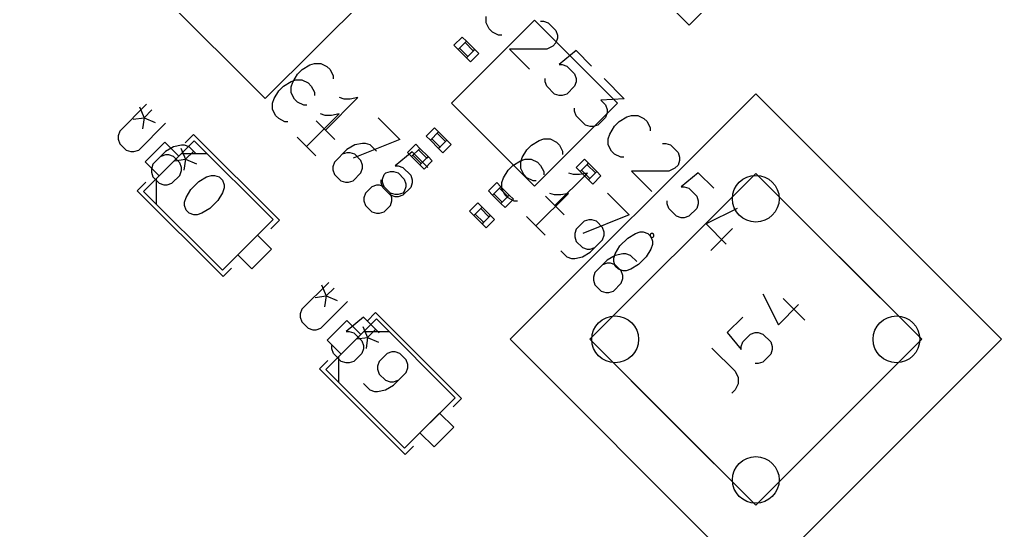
# Model space of a CAD drawing. Header units: millimetres. Extents: x -1 to 260, y -56 to 300.
# Drawn here: x 123.9 to 148.97, y 116.29 to 129.34 of the extents above; entities that cross this region are included whole.
import ezdxf

# ---------------------------------------------------------------- set-up
doc = ezdxf.new("R2010")
doc.units = ezdxf.units.MM
for name, color, linetype, true_color in [('Edge.Cuts', 254, 'CONTINUOUS', 0xd0d2cd), ('F.Fab', 9, 'CONTINUOUS', 0xafafaf), ('F.Silkscreen', 41, 'CONTINUOUS', 0xf2eda1)]:
    doc.layers.add(name, color=color, linetype=linetype, true_color=true_color)

msp = doc.modelspace()

# ---------------------------------------------------------------- linework, layer by layer
at = {"layer": 'Edge.Cuts'}
for centre in [(142.7, 124.762102), (139.107898, 121.17), (146.292102, 121.17), (142.7, 117.577898)]:
    msp.add_circle(centre, 0.5969, dxfattribs=at)
at = {"layer": 'F.Fab', "linetype": 'CONTINUOUS'}
for p, q in [((130.17, 127.317963), (123.897963, 133.59)), ((136.442037, 133.59), (130.17, 127.317963)), ((134.92868, 127.2), (137.05, 129.32132)), ((137.05, 129.32132), (139.17132, 127.2)), ((134.990489, 128.680412), (135.202621, 128.892544)), ((135.202621, 128.892544), (135.308687, 128.786478)), ((135.096555, 128.574346), (134.990489, 128.680412)), ((135.308687, 128.786478), (135.096555, 128.574346)), ((135.273332, 128.751123), (135.308687, 128.786478)), ((135.485464, 128.538991), (135.273332, 128.751123)), ((135.308687, 128.786478), (135.520819, 128.574346)), ((135.096555, 128.574346), (135.13191, 128.609701)), ((135.308687, 128.362214), (135.096555, 128.574346)), ((135.13191, 128.609701), (135.344042, 128.397569)), ((135.308687, 128.362214), (135.520819, 128.574346)), ((135.344042, 128.397569), (135.308687, 128.362214)), ((135.626885, 128.46828), (135.414753, 128.256148)), ((135.520819, 128.574346), (135.485464, 128.538991)), ((135.520819, 128.574346), (135.626885, 128.46828)), ((135.414753, 128.256148), (135.308687, 128.362214)), ((136.427963, 121.17), (142.7, 127.442037)), ((142.7, 127.442037), (148.972037, 121.17)), ((134.92868, 127.2), (137.05, 125.07868)), ((137.05, 125.07868), (139.17132, 127.2)), ((134.281927, 126.361937), (134.494059, 126.574069)), ((134.600125, 126.468003), (134.387993, 126.255871)), ((134.494059, 126.574069), (134.600125, 126.468003)), ((134.56477, 126.432648), (134.600125, 126.468003)), ((134.776902, 126.220516), (134.56477, 126.432648)), ((134.600125, 126.468003), (134.812257, 126.255871)), ((128.358558, 126.240548), (127.065401, 124.947391)), ((127.604216, 126.204627), (127.101322, 125.701733)), ((127.963426, 125.845417), (127.604216, 126.204627)), ((130.370135, 124.228971), (128.358558, 126.240548)), ((133.80167, 125.942194), (134.013802, 126.154326)), ((134.013802, 126.154326), (134.119868, 126.04826)), ((134.387993, 126.255871), (134.281927, 126.361937)), ((134.387993, 126.255871), (134.423348, 126.291226)), ((134.600125, 126.043739), (134.387993, 126.255871)), ((134.423348, 126.291226), (134.63548, 126.079094)), ((134.600125, 126.043739), (134.812257, 126.255871)), ((134.918323, 126.149805), (134.706191, 125.937673)), ((134.812257, 126.255871), (134.776902, 126.220516)), ((134.812257, 126.255871), (134.918323, 126.149805)), ((128.015181, 126.052065), (128.135773, 125.770684)), ((128.035269, 125.917259), (128.681847, 125.917259)), ((128.33676, 125.97167), (128.135773, 125.770684)), ((133.907736, 125.836128), (133.80167, 125.942194)), ((134.119868, 126.04826), (133.907736, 125.836128)), ((134.084513, 126.012905), (134.119868, 126.04826)), ((134.296645, 125.800773), (134.084513, 126.012905)), ((134.119868, 126.04826), (134.332, 125.836128)), ((134.63548, 126.079094), (134.600125, 126.043739)), ((134.706191, 125.937673), (134.600125, 126.043739)), ((127.101322, 125.701733), (127.460532, 125.342523)), ((127.460532, 125.342523), (127.963426, 125.845417)), ((127.854392, 125.730486), (128.135773, 125.770684)), ((128.135773, 125.770684), (128.095576, 125.489302)), ((128.135773, 125.770684), (128.417154, 125.650092)), ((133.907736, 125.836128), (133.943091, 125.871483)), ((134.119868, 125.623996), (133.907736, 125.836128)), ((133.943091, 125.871483), (134.155223, 125.659351)), ((134.119868, 125.623996), (134.332, 125.836128)), ((134.155223, 125.659351), (134.119868, 125.623996)), ((134.225934, 125.51793), (134.119868, 125.623996)), ((134.438066, 125.730062), (134.225934, 125.51793)), ((134.332, 125.836128), (134.296645, 125.800773)), ((134.332, 125.836128), (134.438066, 125.730062)), ((138.109414, 125.560331), (138.321546, 125.772463)), ((138.427612, 125.666397), (138.21548, 125.454265)), ((138.321546, 125.772463), (138.427612, 125.666397)), ((138.392257, 125.631042), (138.427612, 125.666397)), ((138.604389, 125.41891), (138.392257, 125.631042)), ((138.427612, 125.666397), (138.639744, 125.454265)), ((138.21548, 125.454265), (138.109414, 125.560331)), ((138.21548, 125.454265), (138.250835, 125.48962)), ((138.427612, 125.242133), (138.21548, 125.454265)), ((138.250835, 125.48962), (138.462967, 125.277488)), ((138.427612, 125.242133), (138.639744, 125.454265)), ((138.461602, 121.17), (142.7, 125.408398)), ((138.639744, 125.454265), (138.604389, 125.41891)), ((138.639744, 125.454265), (138.74581, 125.348199)), ((142.7, 125.408398), (146.938398, 121.17)), ((127.38869, 125.27068), (127.38869, 124.624102)), ((135.871805, 124.960066), (136.083937, 125.172198)), ((136.083937, 125.172198), (136.190003, 125.066132)), ((138.462967, 125.277488), (138.427612, 125.242133)), ((138.533678, 125.136067), (138.427612, 125.242133)), ((138.74581, 125.348199), (138.533678, 125.136067)), ((127.065401, 124.947391), (129.076978, 122.935814)), ((135.977871, 124.854), (135.871805, 124.960066)), ((136.190003, 125.066132), (135.977871, 124.854)), ((135.977871, 124.854), (136.013226, 124.889355)), ((136.013226, 124.889355), (136.225358, 124.677223)), ((136.154648, 125.030777), (136.190003, 125.066132)), ((136.36678, 124.818645), (136.154648, 125.030777)), ((136.190003, 125.066132), (136.402135, 124.854)), ((135.39027, 124.441603), (135.602402, 124.653735)), ((135.602402, 124.653735), (135.708468, 124.547669)), ((136.190003, 124.641868), (135.977871, 124.854)), ((136.190003, 124.641868), (136.402135, 124.854)), ((136.225358, 124.677223), (136.190003, 124.641868)), ((136.296069, 124.535802), (136.190003, 124.641868)), ((136.508201, 124.747934), (136.296069, 124.535802)), ((136.402135, 124.854), (136.36678, 124.818645)), ((136.402135, 124.854), (136.508201, 124.747934)), ((135.496336, 124.335537), (135.39027, 124.441603)), ((135.708468, 124.547669), (135.496336, 124.335537)), ((135.496336, 124.335537), (135.531691, 124.370892)), ((135.531691, 124.370892), (135.743823, 124.15876)), ((135.673113, 124.512314), (135.708468, 124.547669)), ((135.885245, 124.300182), (135.673113, 124.512314)), ((135.708468, 124.547669), (135.9206, 124.335537)), ((129.076978, 122.935814), (130.370135, 124.228971)), ((135.708468, 124.123405), (135.496336, 124.335537)), ((135.708468, 124.123405), (135.9206, 124.335537)), ((135.743823, 124.15876), (135.708468, 124.123405)), ((135.814534, 124.017339), (135.708468, 124.123405)), ((136.026666, 124.229471), (135.814534, 124.017339)), ((135.9206, 124.335537), (135.885245, 124.300182)), ((135.9206, 124.335537), (136.026666, 124.229471)), ((129.975004, 123.833839), (129.47211, 123.330945)), ((130.334214, 123.474629), (129.975004, 123.833839)), ((129.83132, 122.971735), (130.334214, 123.474629)), ((129.47211, 123.330945), (129.83132, 122.971735)), ((133.009199, 121.689907), (131.716042, 120.39675)), ((132.254857, 121.653986), (131.751963, 121.151092)), ((132.614067, 121.294776), (132.254857, 121.653986)), ((135.020776, 119.67833), (133.009199, 121.689907)), ((132.665822, 121.501424), (132.786414, 121.220043)), ((132.68591, 121.366618), (133.332488, 121.366618)), ((132.987401, 121.421029), (132.786414, 121.220043)), ((131.751963, 121.151092), (132.111173, 120.791882)), ((132.111173, 120.791882), (132.614067, 121.294776)), ((132.505033, 121.179845), (132.786414, 121.220043)), ((132.786414, 121.220043), (132.746217, 120.938661)), ((132.786414, 121.220043), (133.067795, 121.099451)), ((142.7, 114.897963), (136.427963, 121.17)), ((142.7, 116.931602), (138.461602, 121.17)), ((146.938398, 121.17), (142.7, 116.931602)), ((148.972037, 121.17), (142.7, 114.897963)), ((132.039331, 120.720039), (132.039331, 120.073461)), ((131.716042, 120.39675), (133.727619, 118.385173)), ((133.727619, 118.385173), (135.020776, 119.67833)), ((134.625645, 119.283198), (134.122751, 118.780304)), ((134.984855, 118.923988), (134.625645, 119.283198)), ((134.481961, 118.421094), (134.984855, 118.923988)), ((134.122751, 118.780304), (134.481961, 118.421094))]:
    msp.add_line(p, q, dxfattribs=at)
at = {"layer": 'F.Fab'}
for centre in [(142.7, 124.762102), (139.107898, 121.17), (146.292102, 121.17), (142.7, 117.577898)]:
    msp.add_circle(centre, 0.5969, dxfattribs=at)
at = {"layer": 'F.Silkscreen', "linetype": 'CONTINUOUS'}
for p, q in [((140.497106, 129.695266), (141, 129.192371)), ((141, 129.192371), (141.502894, 129.695266)), ((135.81396, 129.25683), (135.81396, 129.415293)), ((135.893192, 129.098367), (135.81396, 129.25683)), ((137.200512, 129.296445), (137.279743, 129.296445)), ((137.279743, 129.296445), (137.398591, 129.25683)), ((137.398591, 129.25683), (137.596669, 129.058751)), ((135.972423, 129.019135), (135.893192, 129.098367)), ((136.130886, 128.939904), (135.972423, 129.019135)), ((136.210118, 128.939904), (136.130886, 128.939904)), ((137.596669, 129.058751), (137.636285, 128.939904)), ((137.636285, 128.939904), (137.636285, 128.860672)), ((137.517438, 128.662593), (137.358975, 128.583362)), ((137.596669, 128.741825), (137.517438, 128.662593)), ((137.636285, 128.860672), (137.596669, 128.741825)), ((137.358975, 128.583362), (136.408197, 128.583362)), ((136.408197, 128.583362), (136.923202, 128.068357)), ((138.111674, 128.543746), (137.675901, 128.187204)), ((138.507832, 128.147588), (138.111674, 128.543746)), ((131.113508, 128.059021), (131.311586, 128.177868)), ((131.311586, 128.177868), (131.430434, 128.217484)), ((131.430434, 128.217484), (131.588897, 128.217484)), ((131.588897, 128.217484), (131.74736, 128.138252)), ((131.74736, 128.138252), (131.826591, 128.059021)), ((137.675901, 128.187204), (137.755133, 128.187204)), ((137.755133, 128.187204), (137.87398, 128.147588)), ((137.87398, 128.147588), (138.072059, 127.949509)), ((130.875813, 127.742095), (130.99466, 127.940173)), ((130.99466, 127.940173), (131.113508, 128.059021)), ((131.826591, 128.059021), (131.905823, 127.900558)), ((131.905823, 127.900558), (131.905823, 127.821326)), ((138.072059, 127.949509), (138.111674, 127.830662)), ((130.514403, 127.52043), (130.633251, 127.639278)), ((130.633251, 127.639278), (130.831329, 127.758125)), ((130.831329, 127.758125), (130.950177, 127.797741)), ((130.836197, 127.623247), (130.875813, 127.742095)), ((130.950177, 127.797741), (131.10864, 127.797741)), ((131.10864, 127.797741), (131.267103, 127.718509)), ((131.267103, 127.718509), (131.346334, 127.639278)), ((131.346334, 127.639278), (131.425566, 127.480815)), ((137.319359, 127.751431), (137.319359, 127.830662)), ((137.358975, 127.632583), (137.319359, 127.751431)), ((137.557054, 127.434505), (137.358975, 127.632583)), ((138.072059, 127.632583), (137.87398, 127.434505)), ((138.111674, 127.751431), (138.072059, 127.632583)), ((138.111674, 127.830662), (138.111674, 127.751431)), ((138.824758, 127.830662), (139.339763, 127.315657)), ((130.395556, 127.322352), (130.514403, 127.52043)), ((130.836197, 127.464784), (130.836197, 127.623247)), ((130.915429, 127.306321), (130.836197, 127.464784)), ((131.425566, 127.480815), (131.425566, 127.401583)), ((137.675901, 127.394889), (137.557054, 127.434505)), ((137.755133, 127.394889), (137.675901, 127.394889)), ((137.87398, 127.434505), (137.755133, 127.394889)), ((127.14064, 127.174707), (126.454669, 126.488735)), ((130.35594, 127.203504), (130.395556, 127.322352)), ((130.35594, 127.045041), (130.35594, 127.203504)), ((130.99466, 127.22709), (130.915429, 127.306321)), ((131.153123, 127.147858), (130.99466, 127.22709)), ((131.232355, 127.147858), (131.153123, 127.147858)), ((131.707744, 126.514006), (132.539675, 127.345937)), ((132.183133, 127.306321), (132.064286, 127.345937)), ((132.341596, 127.306321), (132.183133, 127.306321)), ((132.539675, 127.345937), (132.341596, 127.306321)), ((139.339763, 127.315657), (138.745527, 127.276041)), ((138.745527, 127.276041), (138.864374, 127.157194)), ((138.864374, 127.157194), (138.90399, 127.038347)), ((126.955511, 127.111735), (127.076103, 126.830354)), ((127.27709, 127.03134), (127.076103, 126.830354)), ((130.435172, 126.886578), (130.35594, 127.045041)), ((130.514403, 126.807347), (130.435172, 126.886578)), ((131.227487, 126.094263), (132.059418, 126.926194)), ((131.702876, 126.886578), (131.584029, 126.926194)), ((131.861339, 126.886578), (131.702876, 126.886578)), ((132.059418, 126.926194), (131.861339, 126.886578)), ((138.072059, 126.998731), (138.072059, 127.077963)), ((138.111675, 126.879884), (138.072059, 126.998731)), ((138.349369, 126.642189), (138.111675, 126.879884)), ((138.90399, 126.959115), (138.864374, 126.840268)), ((138.90399, 127.038347), (138.90399, 126.959115)), ((139.408274, 126.849832), (139.527122, 126.889448)), ((139.527122, 126.889448), (139.685585, 126.889448)), ((139.685585, 126.889448), (139.844048, 126.810216)), ((126.794722, 126.790156), (127.076103, 126.830354)), ((126.938884, 126.004519), (127.624856, 126.690491)), ((127.076103, 126.830354), (127.035906, 126.548972)), ((127.076103, 126.830354), (127.357484, 126.709762)), ((130.672866, 126.728115), (130.514403, 126.807347)), ((130.752098, 126.728115), (130.672866, 126.728115)), ((131.945439, 126.276312), (131.470049, 126.751701)), ((133.05468, 126.830932), (133.609301, 126.276311)), ((138.468216, 126.602574), (138.349369, 126.642189)), ((138.666295, 126.642189), (138.547448, 126.602574)), ((138.864374, 126.840268), (138.666295, 126.642189)), ((139.091348, 126.612138), (139.210196, 126.730985)), ((139.210196, 126.730985), (139.408274, 126.849832)), ((139.844048, 126.810216), (139.923279, 126.730985)), ((139.923279, 126.730985), (140.002511, 126.572522)), ((126.454669, 126.488735), (126.414317, 126.367681)), ((128.340597, 126.402193), (128.125071, 126.186667)), ((130.53178, 124.21101), (128.340597, 126.402193)), ((138.547448, 126.602574), (138.468216, 126.602574)), ((138.932885, 126.295212), (138.972501, 126.414059)), ((138.972501, 126.414059), (139.091348, 126.612138)), ((140.002511, 126.572522), (140.002511, 126.49329)), ((126.414317, 126.367681), (126.414317, 126.286978)), ((126.414317, 126.286978), (126.454669, 126.165925)), ((126.454669, 126.165925), (126.616074, 126.004519)), ((128.028369, 126.125574), (127.826612, 126.085222)), ((128.109071, 126.125574), (128.028369, 126.125574)), ((128.230125, 126.085222), (128.109071, 126.125574)), ((131.465182, 125.856569), (130.989792, 126.331958)), ((132.455576, 126.133879), (132.257497, 126.015031)), ((133.609301, 126.276311), (132.420828, 125.800922)), ((132.653654, 126.173495), (132.455576, 126.133879)), ((132.732886, 126.173495), (132.653654, 126.173495)), ((132.851733, 126.133879), (132.732886, 126.173495)), ((133.010196, 125.975416), (132.851733, 126.133879)), ((136.853739, 126.011871), (136.972587, 126.130718)), ((136.972587, 126.130718), (137.170665, 126.249565)), ((137.170665, 126.249565), (137.289513, 126.289181)), ((137.289513, 126.289181), (137.447976, 126.289181)), ((137.447976, 126.289181), (137.606439, 126.209949)), ((137.606439, 126.209949), (137.68567, 126.130718)), ((137.68567, 126.130718), (137.764902, 125.972255)), ((138.932885, 126.136749), (138.932885, 126.295212)), ((139.012117, 125.978286), (138.932885, 126.136749)), ((140.319437, 126.176364), (140.398668, 126.176364)), ((140.398668, 126.176364), (140.517516, 126.136749)), ((140.517516, 126.136749), (140.715594, 125.93867)), ((126.616074, 126.004519), (126.737128, 125.964168)), ((126.737128, 125.964168), (126.81783, 125.964168)), ((126.81783, 125.964168), (126.938884, 126.004519)), ((127.624856, 125.964168), (127.302045, 125.641358)), ((127.624856, 125.883466), (127.503802, 125.843115)), ((127.826612, 126.085222), (127.624856, 125.964168)), ((127.705558, 125.883466), (127.624856, 125.883466)), ((127.826612, 125.843115), (127.705558, 125.883466)), ((128.39153, 125.923817), (128.230125, 126.085222)), ((132.257497, 126.015031), (131.940571, 125.698105)), ((132.257497, 125.9358), (132.13865, 125.896184)), ((132.336728, 125.9358), (132.257497, 125.9358)), ((132.455576, 125.896184), (132.336728, 125.9358)), ((132.614039, 125.737721), (132.455576, 125.896184)), ((133.926227, 125.959385), (133.490453, 125.602843)), ((134.322384, 125.563228), (133.926227, 125.959385)), ((136.734892, 125.813792), (136.853739, 126.011871)), ((137.764902, 125.972255), (137.764902, 125.893023)), ((139.091348, 125.899054), (139.012117, 125.978286)), ((139.249811, 125.819823), (139.091348, 125.899054)), ((140.715594, 125.93867), (140.75521, 125.819823)), ((127.302045, 125.641358), (127.261694, 125.520304)), ((127.988017, 125.681709), (127.826612, 125.843115)), ((128.028369, 125.560656), (127.988017, 125.681709)), ((131.940571, 125.698105), (131.900955, 125.579258)), ((132.653654, 125.618874), (132.614039, 125.737721)), ((136.491052, 125.612255), (136.68913, 125.731102)), ((136.68913, 125.731102), (136.807978, 125.770718)), ((136.695276, 125.694945), (136.734892, 125.813792)), ((136.695276, 125.536482), (136.695276, 125.694945)), ((136.807978, 125.770718), (136.966441, 125.770718)), ((136.966441, 125.770718), (137.124904, 125.691486)), ((137.124904, 125.691486), (137.204135, 125.612255)), ((139.329043, 125.819823), (139.249811, 125.819823)), ((140.715594, 125.621744), (140.636363, 125.542512)), ((140.75521, 125.740591), (140.715594, 125.621744)), ((140.75521, 125.819823), (140.75521, 125.740591)), ((127.261694, 125.520304), (127.261694, 125.439602)), ((127.261694, 125.439602), (127.302045, 125.318548)), ((127.988017, 125.358899), (128.028369, 125.479953)), ((128.028369, 125.479953), (128.028369, 125.560656)), ((131.900955, 125.579258), (131.900955, 125.500027)), ((131.900955, 125.500027), (131.940571, 125.381179)), ((131.940571, 125.381179), (132.099034, 125.222716)), ((132.41596, 125.222716), (132.614039, 125.420795)), ((132.614039, 125.420795), (132.653654, 125.539642)), ((132.653654, 125.539642), (132.653654, 125.618874)), ((133.168659, 125.262332), (133.208275, 125.381179)), ((133.208275, 125.381179), (133.247891, 125.420795)), ((133.247891, 125.420795), (133.366738, 125.460411)), ((133.366738, 125.460411), (133.44597, 125.460411)), ((133.44597, 125.460411), (133.564817, 125.420795)), ((133.490453, 125.602843), (133.569685, 125.602843)), ((133.564817, 125.420795), (133.72328, 125.262332)), ((133.569685, 125.602843), (133.688532, 125.563228)), ((133.688532, 125.563228), (133.886611, 125.365149)), ((136.253357, 125.295329), (136.372204, 125.493408)), ((136.372204, 125.493408), (136.491052, 125.612255)), ((136.774508, 125.378019), (136.695276, 125.536482)), ((136.853739, 125.298787), (136.774508, 125.378019)), ((137.204135, 125.612255), (137.283367, 125.453792)), ((137.283367, 125.453792), (137.283367, 125.37456)), ((137.566823, 124.585703), (138.398754, 125.417634)), ((138.042212, 125.378019), (137.923365, 125.417634)), ((138.200675, 125.378019), (138.042212, 125.378019)), ((138.398754, 125.417634), (138.200675, 125.378019)), ((140.4779, 125.463281), (139.527122, 125.463281)), ((139.527122, 125.463281), (140.042127, 124.948276)), ((140.636363, 125.542512), (140.4779, 125.463281)), ((141.230599, 125.423665), (140.794826, 125.067123)), ((141.626757, 125.027507), (141.230599, 125.423665)), ((127.119282, 125.180878), (126.903756, 124.965352)), ((127.302045, 125.318548), (127.463451, 125.157143)), ((127.463451, 125.157143), (127.584504, 125.116791)), ((127.665207, 125.116791), (127.786261, 125.157143)), ((127.786261, 125.157143), (127.988017, 125.358899)), ((128.270476, 124.995737), (128.472233, 125.197494)), ((128.472233, 125.197494), (128.673989, 125.318548)), ((128.673989, 125.318548), (128.795043, 125.358899)), ((128.795043, 125.358899), (128.875746, 125.358899)), ((128.875746, 125.358899), (128.9968, 125.318548)), ((128.9968, 125.318548), (129.077502, 125.237845)), ((129.077502, 125.237845), (129.117853, 125.116791)), ((132.099034, 125.222716), (132.217881, 125.183101)), ((132.217881, 125.183101), (132.297113, 125.183101)), ((132.297113, 125.183101), (132.41596, 125.222716)), ((133.133912, 125.16707), (133.133912, 125.246302)), ((133.173527, 125.048223), (133.133912, 125.16707)), ((133.168659, 125.1831), (133.168659, 125.262332)), ((133.208275, 125.064253), (133.168659, 125.1831)), ((133.72328, 125.262332), (133.762896, 125.143485)), ((133.762896, 125.143485), (133.762896, 125.064253)), ((133.886611, 125.365149), (133.926227, 125.246302)), ((133.926227, 125.16707), (133.886611, 125.048223)), ((133.926227, 125.246302), (133.926227, 125.16707)), ((136.213741, 125.176482), (136.253357, 125.295329)), ((136.213741, 125.018019), (136.213741, 125.176482)), ((137.012202, 125.219556), (136.853739, 125.298787)), ((137.091434, 125.219556), (137.012202, 125.219556)), ((126.903756, 124.965352), (129.094939, 122.774169)), ((127.584504, 125.116791), (127.665207, 125.116791)), ((128.149423, 124.793981), (128.270476, 124.995737)), ((129.077502, 124.915035), (128.956448, 124.713278)), ((129.117853, 125.036089), (129.077502, 124.915035)), ((129.117853, 125.116791), (129.117853, 125.036089)), ((132.732886, 124.90579), (132.69327, 124.786943)), ((132.891349, 125.064253), (132.732886, 124.90579)), ((133.010196, 125.103869), (132.891349, 125.064253)), ((133.089428, 125.103869), (133.010196, 125.103869)), ((133.208275, 125.064253), (133.089428, 125.103869)), ((133.371606, 124.850144), (133.173527, 125.048223)), ((133.366738, 124.90579), (133.208275, 125.064253)), ((133.485585, 124.866174), (133.366738, 124.90579)), ((133.406354, 124.786943), (133.366738, 124.90579)), ((133.683664, 124.90579), (133.564817, 124.866174)), ((133.72328, 124.945406), (133.683664, 124.90579)), ((133.886611, 125.048223), (133.688532, 124.850144)), ((133.762896, 125.064253), (133.72328, 124.945406)), ((136.292973, 124.859556), (136.213741, 125.018019)), ((137.085288, 124.06724), (137.917219, 124.899171)), ((137.560677, 124.859556), (137.44183, 124.899171)), ((137.917219, 124.899171), (137.71914, 124.859556)), ((138.913759, 124.902629), (139.46838, 124.348009)), ((140.794826, 125.067123), (140.874058, 125.067123)), ((140.874058, 125.067123), (140.992905, 125.027507)), ((140.992905, 125.027507), (141.190984, 124.829428)), ((128.109071, 124.672927), (128.149423, 124.793981)), ((128.109071, 124.592224), (128.109071, 124.672927)), ((128.956448, 124.713278), (128.754692, 124.511522)), ((132.69327, 124.786943), (132.69327, 124.707711)), ((132.69327, 124.707711), (132.732886, 124.588864)), ((133.366738, 124.588864), (133.406354, 124.707711)), ((133.490453, 124.810528), (133.371606, 124.850144)), ((133.406354, 124.707711), (133.406354, 124.786943)), ((133.564817, 124.866174), (133.485585, 124.866174)), ((133.569685, 124.810528), (133.490453, 124.810528)), ((133.688532, 124.850144), (133.569685, 124.810528)), ((136.372204, 124.780324), (136.292973, 124.859556)), ((136.530667, 124.701093), (136.372204, 124.780324)), ((136.609899, 124.701093), (136.530667, 124.701093)), ((137.804518, 124.348009), (137.329128, 124.823398)), ((137.71914, 124.859556), (137.560677, 124.859556)), ((140.438284, 124.63135), (140.438284, 124.710581)), ((140.4779, 124.512502), (140.438284, 124.63135)), ((141.190984, 124.829428), (141.230599, 124.710581)), ((141.230599, 124.63135), (141.190984, 124.512502)), ((141.230599, 124.710581), (141.230599, 124.63135)), ((128.149423, 124.471171), (128.109071, 124.592224)), ((128.230125, 124.390468), (128.149423, 124.471171)), ((128.351179, 124.350117), (128.230125, 124.390468)), ((128.552935, 124.390468), (128.431882, 124.350117)), ((128.754692, 124.511522), (128.552935, 124.390468)), ((132.732886, 124.588864), (132.891349, 124.430401)), ((132.891349, 124.430401), (133.010196, 124.390785)), ((133.010196, 124.390785), (133.089428, 124.390785)), ((133.089428, 124.390785), (133.208275, 124.430401)), ((133.208275, 124.430401), (133.366738, 124.588864)), ((140.675979, 124.314424), (140.4779, 124.512502)), ((141.190984, 124.512502), (140.992905, 124.314424)), ((142.220994, 124.512502), (141.428678, 124.116345)), ((128.431882, 124.350117), (128.351179, 124.350117)), ((130.316254, 123.995484), (130.53178, 124.21101)), ((137.322983, 123.829546), (136.847593, 124.304935)), ((138.313377, 124.186088), (138.115298, 123.988009)), ((139.46838, 124.348009), (138.279907, 123.87262)), ((138.432224, 124.225703), (138.313377, 124.186088)), ((138.511455, 124.225703), (138.432224, 124.225703)), ((138.630303, 124.186088), (138.511455, 124.225703)), ((138.788766, 124.027625), (138.630303, 124.186088)), ((139.520141, 122.228539), (141.641461, 124.349859)), ((140.794826, 124.274808), (140.675979, 124.314424)), ((140.874058, 124.274808), (140.794826, 124.274808)), ((140.992905, 124.314424), (140.874058, 124.274808)), ((143.758539, 124.349859), (145.879859, 122.228539)), ((138.115298, 123.988009), (138.075682, 123.869161)), ((138.075682, 123.869161), (138.075682, 123.78993)), ((138.828382, 123.908777), (138.788766, 124.027625)), ((138.828382, 123.829546), (138.828382, 123.908777)), ((139.428764, 123.753772), (139.626843, 123.87262)), ((139.626843, 123.87262), (139.74569, 123.912235)), ((139.74569, 123.912235), (139.824921, 123.912235)), ((139.824921, 123.912235), (139.943769, 123.87262)), ((139.943769, 123.87262), (140.023, 123.793388)), ((141.428678, 124.116345), (141.943683, 123.60134)), ((142.102146, 123.997497), (141.547526, 123.442877)), ((138.075682, 123.78993), (138.115298, 123.671083)), ((138.115298, 123.671083), (138.273761, 123.51262)), ((138.47184, 123.393772), (138.788766, 123.710698)), ((138.788766, 123.710698), (138.828382, 123.829546)), ((139.230685, 123.555693), (139.428764, 123.753772)), ((140.023, 123.793388), (140.062616, 123.674541)), ((140.062616, 123.674541), (140.062616, 123.595309)), ((137.71914, 123.433388), (137.877603, 123.274925)), ((138.273761, 123.51262), (138.392608, 123.473004)), ((138.273761, 123.274925), (138.47184, 123.393772)), ((138.392608, 123.473004), (138.47184, 123.473004)), ((138.47184, 123.473004), (138.590687, 123.51262)), ((139.111838, 123.357615), (139.230685, 123.555693)), ((140.023, 123.476462), (139.904153, 123.278383)), ((140.062616, 123.595309), (140.023, 123.476462)), ((137.877603, 123.274925), (137.996451, 123.235309)), ((137.996451, 123.235309), (138.075682, 123.235309)), ((138.075682, 123.235309), (138.273761, 123.274925)), ((138.907613, 123.195693), (138.590687, 122.878767)), ((138.907613, 123.116462), (138.788766, 123.076846)), ((139.105692, 123.314541), (138.907613, 123.195693)), ((138.986845, 123.116462), (138.907613, 123.116462)), ((139.105692, 123.076846), (138.986845, 123.116462)), ((139.072222, 123.238767), (139.111838, 123.357615)), ((139.072222, 123.159536), (139.072222, 123.238767)), ((139.111838, 123.040689), (139.072222, 123.159536)), ((139.303771, 123.354157), (139.105692, 123.314541)), ((139.383002, 123.354157), (139.303771, 123.354157)), ((139.50185, 123.314541), (139.383002, 123.354157)), ((139.660313, 123.156078), (139.50185, 123.314541)), ((139.904153, 123.278383), (139.706074, 123.080304)), ((129.094939, 122.774169), (129.310465, 122.989695)), ((138.590687, 122.878767), (138.551071, 122.75992)), ((139.264155, 122.918383), (139.105692, 123.076846)), ((139.191069, 122.961457), (139.111838, 123.040689)), ((139.309917, 122.921841), (139.191069, 122.961457)), ((139.303771, 122.799536), (139.264155, 122.918383)), ((139.389148, 122.921841), (139.309917, 122.921841)), ((139.507995, 122.961457), (139.389148, 122.921841)), ((139.706074, 123.080304), (139.507995, 122.961457)), ((131.791277, 122.62407), (131.105306, 121.938098)), ((138.551071, 122.75992), (138.551071, 122.680689)), ((138.551071, 122.680689), (138.590687, 122.561841)), ((139.264155, 122.601457), (139.303771, 122.720304)), ((139.303771, 122.720304), (139.303771, 122.799536)), ((131.606152, 122.561094), (131.726744, 122.279713)), ((131.927731, 122.480699), (131.726744, 122.279713)), ((138.590687, 122.561841), (138.74915, 122.403378)), ((138.74915, 122.403378), (138.867997, 122.363763)), ((138.867997, 122.363763), (138.947229, 122.363763)), ((138.947229, 122.363763), (139.066076, 122.403378)), ((139.066076, 122.403378), (139.264155, 122.601457)), ((131.445363, 122.239515), (131.726744, 122.279713)), ((131.589521, 121.453882), (132.275493, 122.139854)), ((131.726744, 122.279713), (131.686547, 121.998331)), ((131.726744, 122.279713), (132.008125, 122.159121)), ((142.883351, 122.333584), (143.279509, 121.541268)), ((143.398356, 122.214736), (143.952977, 121.660116)), ((131.105306, 121.938098), (131.064954, 121.817044)), ((143.279509, 121.541268), (143.794514, 122.056273)), ((131.064954, 121.817044), (131.064954, 121.736341)), ((131.064954, 121.736341), (131.105306, 121.615288)), ((131.105306, 121.615288), (131.266711, 121.453882)), ((132.679006, 121.736342), (132.235141, 121.37318)), ((133.082518, 121.332829), (132.679006, 121.736342)), ((132.991238, 121.851552), (132.775712, 121.636026)), ((135.182421, 119.660369), (132.991238, 121.851552)), ((142.368346, 121.739347), (141.972189, 121.343189)), ((131.266711, 121.453882), (131.387765, 121.413531)), ((131.387765, 121.413531), (131.468467, 121.413531)), ((131.468467, 121.413531), (131.589521, 121.453882)), ((132.235141, 121.37318), (132.315844, 121.37318)), ((132.315844, 121.37318), (132.436898, 121.332829)), ((132.436898, 121.332829), (132.638654, 121.131072)), ((132.638654, 121.131072), (132.679006, 121.010019)), ((141.972189, 121.343189), (142.32873, 120.907416)), ((142.368346, 121.105495), (142.566425, 121.303574)), ((142.566425, 121.303574), (142.685272, 121.343189)), ((142.685272, 121.343189), (142.764504, 121.343189)), ((142.764504, 121.343189), (142.883351, 121.303574)), ((142.883351, 121.303574), (143.08143, 121.105495)), ((131.87198, 120.929316), (131.87198, 121.010019)), ((131.912331, 120.808262), (131.87198, 120.929316)), ((132.679006, 120.929316), (132.638654, 120.808262)), ((132.679006, 121.010019), (132.679006, 120.929316)), ((141.576031, 120.947032), (142.170268, 120.352796)), ((142.32873, 120.986648), (142.368346, 121.105495)), ((142.32873, 120.907416), (142.32873, 120.986648)), ((143.08143, 121.105495), (143.121046, 120.986648)), ((143.121046, 120.907416), (143.08143, 120.788569)), ((143.121046, 120.986648), (143.121046, 120.907416)), ((131.769923, 120.630237), (131.554397, 120.414711)), ((132.114088, 120.606506), (131.912331, 120.808262)), ((132.235141, 120.566154), (132.114088, 120.606506)), ((132.436898, 120.606506), (132.315844, 120.566154)), ((132.638654, 120.808262), (132.436898, 120.606506)), ((133.082519, 120.606505), (133.042167, 120.485452)), ((133.284275, 120.808262), (133.082519, 120.606505)), ((133.405329, 120.848613), (133.284275, 120.808262)), ((133.486031, 120.848613), (133.405329, 120.848613)), ((133.607085, 120.808262), (133.486031, 120.848613)), ((133.76849, 120.646857), (133.607085, 120.808262)), ((133.808842, 120.525803), (133.76849, 120.646857)), ((143.08143, 120.788569), (142.883351, 120.59049)), ((131.554397, 120.414711), (133.74558, 118.223528)), ((132.315844, 120.566154), (132.235141, 120.566154)), ((133.042167, 120.485452), (133.042167, 120.404749)), ((133.042167, 120.404749), (133.082519, 120.283695)), ((133.76849, 120.324046), (133.808842, 120.4451)), ((133.808842, 120.4451), (133.808842, 120.525803)), ((142.764504, 120.550874), (142.685272, 120.550874)), ((142.883351, 120.59049), (142.764504, 120.550874)), ((133.082519, 120.283695), (133.243924, 120.12229)), ((133.243924, 120.12229), (133.364978, 120.081939)), ((133.44568, 120.001236), (133.76849, 120.324046)), ((133.44568, 120.081939), (133.566734, 120.12229)), ((139.520141, 120.111461), (141.63934, 117.988019)), ((142.170268, 120.352796), (142.249499, 120.194333)), ((142.249499, 120.194333), (142.249499, 120.03587)), ((143.76066, 117.988019), (145.879859, 120.111461)), ((132.679006, 120.041587), (132.840411, 119.880182)), ((132.840411, 119.880182), (132.961465, 119.839831)), ((133.042167, 119.839831), (133.243924, 119.880182)), ((133.243924, 119.880182), (133.44568, 120.001236)), ((133.364978, 120.081939), (133.44568, 120.081939)), ((142.170268, 119.877407), (142.091036, 119.798175)), ((142.249499, 120.03587), (142.170268, 119.877407)), ((132.961465, 119.839831), (133.042167, 119.839831)), ((134.966895, 119.444843), (135.182421, 119.660369)), ((133.74558, 118.223528), (133.961106, 118.439054))]:
    msp.add_line(p, q, dxfattribs=at)
at = {"layer": 'F.Silkscreen'}
for centre in [(142.7, 124.762102), (139.107898, 121.17), (146.292102, 121.17), (142.7, 117.577898)]:
    msp.add_circle(centre, 0.5969, dxfattribs=at)
for centre, start, end in [((140.04835, 123.821651), -45.0008103, 135.0008103), ((140.04835, 123.82165), -225, -45)]:
    msp.add_arc(centre, 0.05, start, end, dxfattribs=at)

doc.saveas('drawing.dxf')
